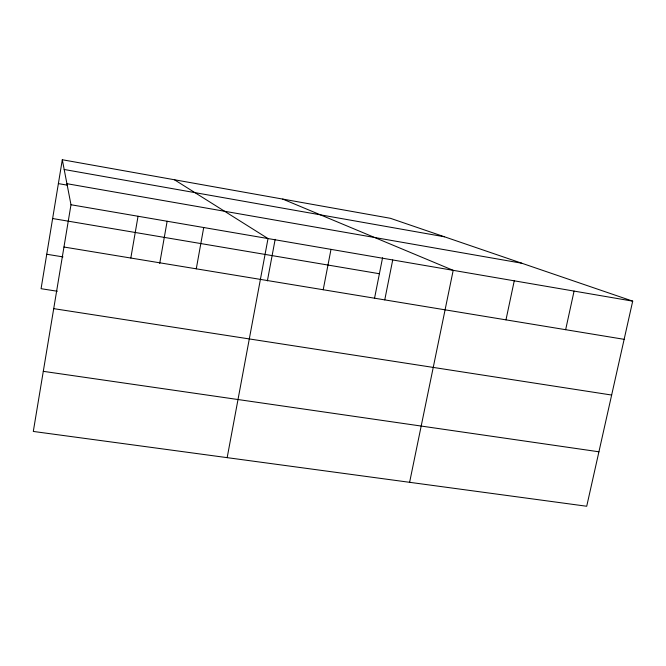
<?xml version="1.0" encoding="UTF-8"?>
<svg xmlns="http://www.w3.org/2000/svg" width="666" height="666" viewBox="0 0 666 666"><rect width="100%" height="100%" fill="white"/><g stroke="black" fill="none" stroke-linecap="round" stroke-linejoin="round"><path stroke-width="1" d="M62.304 159.748L70.987 204.745L33.3 431.443L586.713 506.252L632.7 301.149L390.393 218.298L62.304 159.748L41.076 288.694L57.276 291.25M130.819 258.033L138.045 216.259M159.707 263.42L167.133 221.279M196.279 268.823L203.713 227.522M227.164 457.65L268.015 238.561L174.442 179.762M267.382 280.885L275.166 239.319M323.21 289.743L331.002 249.367M374.483 298.535L382.567 257.759M384.757 299.883L392.715 259.965M409.615 482.317L453.196 270.346L282.7 199.076M505.977 319.863L514.252 280.819M565.65 329.695L574.075 291.084M43.29 371.337L598.917 451.789M53.713 308.641L611.646 395.046M46.745 254.254L62.987 256.901M63.961 247.019L624.142 339.335M52.622 218.523L379.395 273.734M70.987 204.745L632.7 301.149M66.925 183.699L521.761 263.22M58.375 183.6L67.557 185.206M64.186 169.489L444.463 236.788"/></g></svg>
